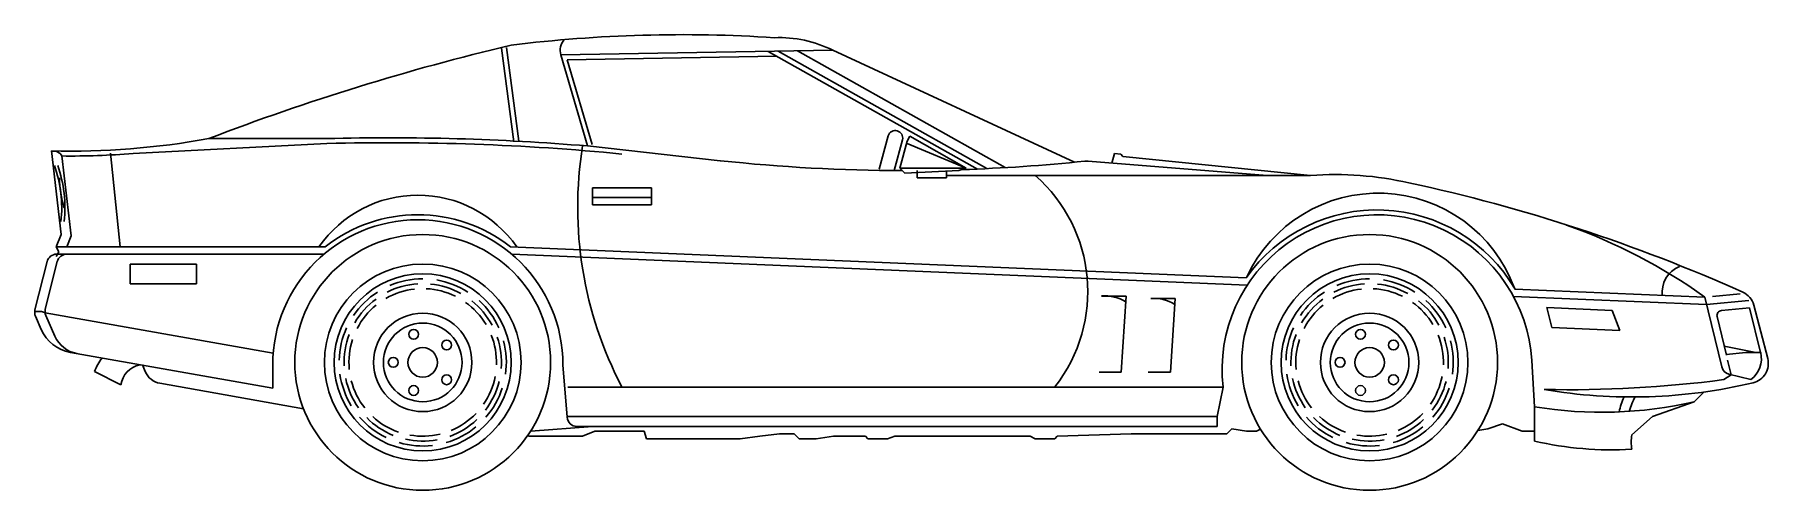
# Model space of a CAD drawing. Extents: x -4.48 to 0, y 0 to 1.18.
import ezdxf

# ---------------------------------------------------------------- set-up
doc = ezdxf.new("R2010")
doc.units = 0
doc.header["$LTSCALE"] = 40
doc.layers.get('0').update_dxf_attribs({"linetype": 'CONTINUOUS'})

msp = doc.modelspace()

# ---------------------------------------------------------------- linework, layer by layer
at = {"color": 0, "linetype": 'BYBLOCK'}
for p, q in [((-3.238, 0.8995), (-3.2701, 1.1413)), ((-3.2254, 0.9012), (-3.2576, 1.143)), ((-2.4145, 1.136), (-3.1171, 1.1239)), ((-3.048, 0.889), (-3.1171, 1.1239)), ((-2.5593, 1.1208), (-3.1002, 1.1114)), ((-2.5813, 1.1331), (-2.0414, 0.8294)), ((-2.5561, 1.1335), (-2.0174, 0.8305)), ((-2.5058, 1.1344), (-1.97, 0.833)), ((-2.4145, 1.136), (-1.7907, 0.847)), ((-3.0358, 0.8926), (-3.1002, 1.1114)), ((-4.221, 0.8695), (-3.7208, 0.8954)), ((-4.0259, 0.908), (-3.7211, 0.908)), ((-2.2715, 0.9151), (-2.2949, 0.8291)), ((-2.2348, 0.905), (-2.2564, 0.8256)), ((-2.2225, 0.9017), (-2.2416, 0.8318)), ((-2.2161, 0.9144), (-2.2225, 0.9017)), ((-2.0701, 0.8318), (-2.2225, 0.8953)), ((-2.0701, 0.8318), (-2.2161, 0.9144)), ((-4.4323, 0.8763), (-4.4069, 0.6604)), ((-4.4052, 0.8631), (-4.3809, 0.657)), ((-4.2545, 0.6286), (-4.2799, 0.87)), ((-2.7051, 0.8509), (-3.048, 0.889)), ((-1.6872, 0.8693), (-1.6939, 0.8442)), ((-1.6709, 0.868), (-1.6872, 0.8693)), ((-1.6661, 0.8618), (-1.6709, 0.868)), ((-1.6661, 0.8618), (-1.1811, 0.8128)), ((-2.2416, 0.8318), (-2.0764, 0.8318)), ((-2.2416, 0.8318), (-2.2288, 0.8191)), ((-2.2288, 0.8191), (-2.0892, 0.8255)), ((-2.1971, 0.8065), (-2.1971, 0.8255)), ((-2.1209, 0.8065), (-2.1971, 0.8065)), ((-2.1209, 0.8255), (-2.1209, 0.8065)), ((-1.1811, 0.8128), (-2.1209, 0.8128)), ((-2.0892, 0.8255), (-2.0701, 0.8318)), ((-1.7551, 0.8498), (-1.2929, 0.8128)), ((-3.0353, 0.7366), (-3.0353, 0.7811)), ((-3.0353, 0.7811), (-2.8829, 0.7811)), ((-2.8829, 0.7811), (-2.8829, 0.7366)), ((-2.8829, 0.7556), (-3.0353, 0.7556)), ((-2.8829, 0.7366), (-3.0353, 0.7366)), ((-4.4196, 0.6286), (-4.4069, 0.6604)), ((-4.4132, 0.6159), (-4.4196, 0.6286)), ((-4.4188, 0.6286), (-3.7252, 0.6286)), ((-4.3922, 0.6286), (-4.3809, 0.657)), ((-3.2473, 0.6288), (-1.3471, 0.5488)), ((-4.4746, 0.4656), (-4.4435, 0.5904)), ((-4.4479, 0.4678), (-4.4173, 0.5904)), ((-4.4196, 0.6032), (-4.4132, 0.6159)), ((-4.4188, 0.6096), (-3.7285, 0.6096)), ((-4.2291, 0.5842), (-4.0577, 0.5842)), ((-4.2291, 0.5842), (-4.2291, 0.5334)), ((-4.0577, 0.5842), (-4.0577, 0.5334)), ((-3.2438, 0.6096), (-1.3448, 0.5296)), ((-4.2291, 0.5334), (-4.0577, 0.5334)), ((-1.6574, 0.5016), (-1.7208, 0.5016)), ((-1.6574, 0.5016), (-1.6701, 0.3048)), ((-1.5304, 0.4953), (-1.5938, 0.4953)), ((-1.5304, 0.4953), (-1.5431, 0.3048)), ((-0.6573, 0.5006), (-0.1586, 0.4796)), ((-0.6534, 0.5195), (-0.1632, 0.4989)), ((-0.1632, 0.4989), (-0.1197, 0.3186)), ((-0.1437, 0.5002), (-0.0719, 0.5074)), ((-4.4581, 0.4614), (-4.4733, 0.4614)), ((-4.4585, 0.4155), (-4.4733, 0.4493)), ((-4.445, 0.4572), (-4.4581, 0.4614)), ((-4.4484, 0.4582), (-3.8596, 0.3537)), ((-4.423, 0.3977), (-4.4465, 0.4515)), ((-0.5711, 0.4716), (-0.4021, 0.4645)), ((-0.5711, 0.4716), (-0.5583, 0.4202)), ((-0.4021, 0.4645), (-0.3827, 0.4128)), ((-0.1586, 0.4796), (-0.0498, 0.4904)), ((-0.1315, 0.4487), (-0.1075, 0.3493)), ((-0.1204, 0.4643), (-0.0479, 0.4715)), ((-0.0479, 0.4715), (-0.0191, 0.3556)), ((-0.0369, 0.4781), (-0.0009, 0.3401)), ((-0.5583, 0.4202), (-0.3827, 0.4128)), ((-0.113, 0.3718), (-0.0318, 0.3556)), ((-4.3832, 0.3562), (-3.8608, 0.2634)), ((-4.1899, 0.3064), (-4.1974, 0.3238)), ((-3.8608, 0.3238), (-3.8608, 0.2634)), ((-3.1007, 0.1885), (-3.1115, 0.3238)), ((-0.6032, 0.2159), (-0.6103, 0.3348)), ((-0.0571, 0.3556), (-0.1078, 0.3505)), ((-0.1043, 0.3359), (-0.0953, 0.2984)), ((-0.0191, 0.3556), (-0.0571, 0.3556)), ((-4.2528, 0.2722), (-4.3208, 0.3067)), ((-4.1521, 0.2764), (-3.7812, 0.2105)), ((-1.6701, 0.3048), (-1.7272, 0.3048)), ((-1.5431, 0.3048), (-1.6002, 0.3048)), ((-0.1143, 0.2858), (-0.0953, 0.2984)), ((-0.1012, 0.2999), (-0.0445, 0.2858)), ((-3.0988, 0.2667), (-1.4072, 0.2667)), ((-1.4072, 0.2667), (-1.4224, 0.1905)), ((-0.2984, 0.1905), (-0.1905, 0.2286)), ((-0.1905, 0.2286), (-0.1651, 0.254)), ((-3.0988, 0.1905), (-1.4224, 0.1905)), ((-1.4224, 0.1905), (-1.4224, 0.1651)), ((-0.6032, 0.2159), (-0.6032, 0.127)), ((-0.3519, 0.143), (-0.2984, 0.1905)), ((-3.2004, 0.1397), (-3.0607, 0.1397)), ((-3.0353, 0.1651), (-3.194, 0.1524)), ((-3.0754, 0.1651), (-1.4224, 0.1651)), ((-3.0607, 0.1397), (-3.029, 0.1524)), ((-3.029, 0.1524), (-2.9019, 0.1524)), ((-2.9019, 0.1524), (-2.8956, 0.1333)), ((-2.6543, 0.1333), (-2.6035, 0.1397)), ((-2.6035, 0.1397), (-2.5527, 0.1461)), ((-2.5527, 0.1461), (-2.5146, 0.1461)), ((-2.5146, 0.1461), (-2.5019, 0.1333)), ((-2.4575, 0.1333), (-2.413, 0.1397)), ((-2.413, 0.1397), (-2.3304, 0.1397)), ((-2.3304, 0.1397), (-2.3241, 0.1333)), ((-2.2733, 0.1333), (-2.2542, 0.1397)), ((-2.2542, 0.1397), (-1.905, 0.1397)), ((-1.905, 0.1397), (-1.8923, 0.1333)), ((-1.8415, 0.1333), (-1.8352, 0.1397)), ((-1.8352, 0.1397), (-1.6446, 0.1461)), ((-1.6446, 0.1461), (-1.4351, 0.1461)), ((-1.4351, 0.1461), (-1.397, 0.1461)), ((-1.397, 0.1461), (-1.3843, 0.1588)), ((-1.3843, 0.1588), (-1.3462, 0.1524)), ((-1.3462, 0.1524), (-1.3208, 0.1524)), ((-1.3208, 0.1524), (-1.3102, 0.1577)), ((-0.7239, 0.1588), (-0.7491, 0.1546)), ((-0.6858, 0.1714), (-0.7239, 0.1588)), ((-0.635, 0.1524), (-0.6858, 0.1714)), ((-0.6032, 0.1524), (-0.635, 0.1524)), ((-2.8956, 0.1333), (-2.6543, 0.1333)), ((-2.5019, 0.1333), (-2.4575, 0.1333)), ((-2.3241, 0.1333), (-2.2733, 0.1333)), ((-1.8923, 0.1333), (-1.8415, 0.1333))]:
    msp.add_line(p, q, dxfattribs=at)
for centre, radius in [((-3.4735, 0.3302), 0.3302), ((-1.0287, 0.3302), 0.3302), ((-3.4735, 0.3302), 0.254), ((-1.0287, 0.3302), 0.254), ((-3.4735, 0.3302), 0.2286), ((-1.0287, 0.3302), 0.2286), ((-3.4735, 0.3302), 0.127), ((-1.0287, 0.3302), 0.127), ((-3.4735, 0.3302), 0.1016), ((-3.497, 0.4027), 0.0127), ((-1.0287, 0.3302), 0.1016), ((-1.0522, 0.4027), 0.0127), ((-3.4735, 0.3302), 0.0381), ((-3.4118, 0.375), 0.0127), ((-1.0287, 0.3302), 0.0381), ((-0.9671, 0.375), 0.0127), ((-3.5497, 0.3302), 0.0127), ((-1.1049, 0.3302), 0.0127), ((-3.497, 0.2577), 0.0127), ((-3.4118, 0.2854), 0.0127), ((-1.0522, 0.2577), 0.0127), ((-0.9671, 0.2854), 0.0127)]:
    msp.add_circle(centre, radius, dxfattribs=at)
for centre, radius, start, end in [((-2.8039, -2.4505), 3.6268, 86.2291, 96.9829), ((-2.5527, 0.8605), 0.3082, 63.3696, 92.3621), ((-1.8177, -4.8548), 6.1715, 103.37068, 110.96566), ((-3.0755, 1.1351), 0.0431, 138.8611, 195.16), ((-4.3825, 2.8552), 1.9795, 268.5572, 280.3771), ((-3.5592, -5.2716), 6.1817, 85.25672, 91.50098), ((-3.5592, -5.2716), 6.169, 84.41789, 91.50098), ((-2.2533, 0.9096), 0.0191, 346.1229, 163.3669), ((-4.4267, 0.8512), 0.0246, 28.881, 100.3165), ((-4.3825, 2.8552), 1.9922, 269.3467, 274.6487), ((-2.0764, 0.7302), 0.997, 170.8377, 207.7076), ((-2.2288, 5.2999), 4.4744, 263.8899, 269.9189), ((-4.7361, 0.7292), 0.3305, 353.862, 19.3391), ((-4.7278, 0.7292), 0.3305, 353.862, 19.3391), ((-4.1635, 0.8045), 0.2475, 179.5142, 197.7013), ((-2.2288, 5.2999), 4.4744, 271.8812, 275.9582), ((-2.1548, 0.513), 0.3985, 321.8343, 48.7948), ((-1.7591, 0.7991), 0.0508, 85.4274, 95.9582), ((-1.1176, -0.0434), 0.8585, 77.1801, 94.2416), ((-3.4861, 0.4508), 0.3111, 34.8499, 145.1501), ((-1.0063, 0.3925), 0.3746, 20.2033, 155.1164), ((-1.8462, -3.4714), 4.3631, 65.911, 77.8397), ((-1.0096, 0.3111), 0.4128, 30.3225, 144.8528), ((-3.4861, 0.3238), 0.3746, 0, 180), ((-3.4861, 0.3238), 0.3874, 51.9345, 128.1046), ((-1.0096, 0.3111), 0.4001, 3.3931, 186.3794), ((-0.9885, -0.6527), 1.4168, 54.3745, 70.6911), ((-4.4188, 0.5842), 0.0254, 90, 165.9638), ((-4.3926, 0.5842), 0.0254, 90, 165.9638), ((-3.4735, 0.3302), 0.2159, 90, 113.087), ((-3.4735, 0.3302), 0.2159, 57.2727, 80.3598), ((-1.0287, 0.3302), 0.2159, 90, 113.087), ((-1.0287, 0.3302), 0.2159, 57.2727, 80.3598), ((-0.2008, 0.5106), 0.0728, 112.4396, 187.0475), ((-3.4735, 0.3302), 0.2159, 122.7273, 145.8143), ((-3.4735, 0.3302), 0.2032, 126.4017, 149.7074), ((-3.4735, 0.3302), 0.1905, 96.3838, 119.9538), ((-3.4735, 0.3302), 0.2032, 93.6744, 116.9801), ((-3.4735, 0.3302), 0.1905, 63.6565, 87.2265), ((-3.4735, 0.3302), 0.2032, 60.9472, 84.2529), ((-1.7129, 0.3985), 0.1035, 58.1724, 94.3987), ((-1.5859, 0.3921), 0.1035, 58.1724, 94.3987), ((-1.0287, 0.3302), 0.2159, 122.7273, 145.8143), ((-1.0287, 0.3302), 0.2032, 126.4017, 149.7074), ((-1.0287, 0.3302), 0.1905, 96.3838, 119.9538), ((-1.0287, 0.3302), 0.2032, 93.6744, 116.9801), ((-1.0287, 0.3302), 0.1905, 63.6565, 87.2265), ((-1.0287, 0.3302), 0.2032, 60.9472, 84.2529), ((-0.0861, 0.4653), 0.0508, 14.6209, 65.911), ((-4.45, 0.4594), 0.0254, 165.9638, 203.6294), ((-4.4233, 0.4617), 0.0254, 165.9638, 203.6294), ((-3.4735, 0.3302), 0.1905, 129.1111, 152.6811), ((-3.4735, 0.3302), 0.1905, 30.9293, 54.4992), ((-3.4735, 0.3302), 0.2032, 28.2199, 51.5256), ((-3.4735, 0.3302), 0.2159, 24.5455, 47.6325), ((-1.0287, 0.3302), 0.1905, 129.1111, 152.6811), ((-1.0287, 0.3302), 0.1905, 30.9293, 54.4992), ((-1.0287, 0.3302), 0.2032, 28.2199, 51.5256), ((-1.0287, 0.3302), 0.2159, 24.5455, 47.6325), ((-0.1192, 0.4516), 0.0127, 95.6743, 193.5704), ((-4.3654, 0.4562), 0.1016, 203.6294, 259.9289), ((-3.4735, 0.3302), 0.2159, 155.4545, 178.5416), ((-1.0287, 0.3302), 0.2159, 155.4545, 178.5416), ((-4.3532, 0.4282), 0.0762, 203.6294, 259.9289), ((-3.4735, 0.3302), 0.2032, 159.129, 182.4347), ((-3.4735, 0.3302), 0.1905, 161.8384, 185.4083), ((-3.4735, 0.3302), 0.1905, 358.202, 21.772), ((-3.4735, 0.3302), 0.2032, 355.4926, 18.7983), ((-3.4735, 0.3302), 0.2159, 351.8182, 14.9052), ((-1.0287, 0.3302), 0.2032, 159.129, 182.4347), ((-1.0287, 0.3302), 0.1905, 161.8384, 185.4083), ((-1.0287, 0.3302), 0.1905, 358.202, 21.772), ((-1.0287, 0.3302), 0.2032, 355.4926, 18.7983), ((-1.0287, 0.3302), 0.2159, 351.8182, 14.9052), ((-4.1776, 0.2509), 0.1536, 143.8021, 158.6989), ((-4.1925, 0.264), 0.0609, 100.5969, 172.303), ((-0.095, 0.3246), 0.0254, 193.5704, 255.9638), ((-0.0841, 0.3397), 0.067, 306.3268, 13.707), ((-0.0501, 0.3272), 0.0508, 283.4926, 14.6209), ((-4.1432, 0.3264), 0.0508, 203.1986, 259.9289), ((-3.4735, 0.3302), 0.2159, 188.1818, 211.2689), ((-3.4735, 0.3302), 0.2032, 191.8562, 215.162), ((-3.4735, 0.3302), 0.1905, 194.5656, 218.1356), ((-3.4735, 0.3302), 0.1905, 325.4747, 349.0447), ((-3.4735, 0.3302), 0.2032, 322.7653, 346.0711), ((-1.0287, 0.3302), 0.2159, 188.1818, 211.2689), ((-1.0287, 0.3302), 0.2032, 191.8562, 215.162), ((-1.0287, 0.3302), 0.1905, 194.5656, 218.1356), ((-1.0287, 0.3302), 0.1905, 325.4747, 349.0447), ((-1.0287, 0.3302), 0.2032, 322.7653, 346.0711), ((-0.3505, 1.5792), 1.3383, 260.2183, 283.4926), ((-0.5119, 3.3002), 3.0405, 268.758, 277.5147), ((-3.4735, 0.3302), 0.2159, 319.0909, 342.1779), ((-1.0287, 0.3302), 0.2159, 319.0909, 342.1779), ((-0.4289, 1.2622), 1.0607, 260.5382, 282.9866), ((-0.2063, 0.164), 0.1824, 155.0077, 167.8493), ((-0.2063, 0.164), 0.157, 150.5021, 165.3036), ((-3.4735, 0.3302), 0.2159, 220.9091, 243.9961), ((-3.4735, 0.3302), 0.2032, 224.5835, 247.8892), ((-3.4735, 0.3302), 0.1905, 227.2929, 250.8629), ((-3.4735, 0.3302), 0.2032, 290.0381, 313.3438), ((-3.4735, 0.3302), 0.1905, 292.7475, 316.3174), ((-3.0754, 0.1905), 0.0254, 184.5739, 270), ((-1.0287, 0.3302), 0.2159, 220.9091, 243.9961), ((-1.0287, 0.3302), 0.2032, 224.5835, 247.8892), ((-1.0287, 0.3302), 0.1905, 227.2929, 250.8629), ((-1.0287, 0.3302), 0.2032, 290.0381, 313.3438), ((-1.0287, 0.3302), 0.1905, 292.7475, 316.3174), ((-3.4735, 0.3302), 0.1905, 260.0202, 283.5902), ((-3.4735, 0.3302), 0.2159, 286.3636, 309.4507), ((-1.0287, 0.3302), 0.1905, 260.0202, 283.5902), ((-1.0287, 0.3302), 0.2159, 286.3636, 309.4507), ((-0.2063, 0.1239), 0.1469, 172.525, 187.0373), ((-3.4735, 0.3302), 0.2159, 253.6364, 276.7234), ((-3.4735, 0.3302), 0.2032, 257.3108, 280.6165), ((-1.0287, 0.3302), 0.2159, 253.6364, 276.7234), ((-1.0287, 0.3302), 0.2032, 257.3108, 280.6165), ((-0.4029, 1.0052), 0.9007, 257.1468, 273.2327)]:
    msp.add_arc(centre, radius, start, end, dxfattribs=at)

doc.saveas('drawing.dxf')
